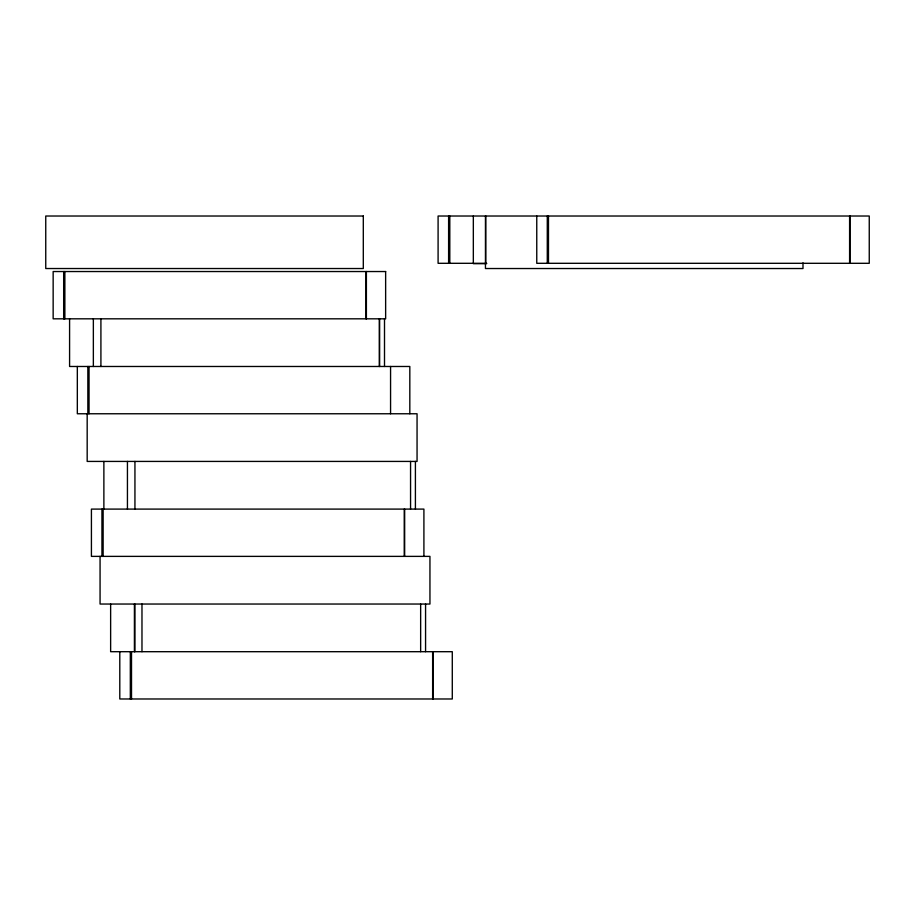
<?xml version="1.0" encoding="UTF-8"?>
<svg xmlns="http://www.w3.org/2000/svg" width="915" height="915" viewBox="0 0 915 915"><rect width="100%" height="100%" fill="white"/><g stroke="black" fill="none" stroke-linecap="round" stroke-linejoin="round"><path stroke-width="1.37" d="M486.608 263.303L438.091 263.303L438.091 216.02L869.25 216.02L869.25 263.303L536.762 263.303L536.762 216.02M486.631 263.68L473.329 263.68L473.329 216.02M850.001 216.02L850.001 263.303M849.6 216.02L849.6 263.303M802.993 262.857L802.993 268.53L485.453 268.53L485.453 216.02M548.474 216.02L548.474 263.303M547.284 216.02L547.284 263.303M485.751 216.02L485.751 263.303M449.803 216.02L449.803 263.303M448.613 216.02L448.613 263.303M433.035 651.697L433.035 698.98M432.635 651.697L432.635 698.98M425.567 604.037L425.567 651.697M423.908 556.377L423.908 509.095L91.42 509.095L91.42 556.377L429.947 556.377L429.947 604.037L100.067 604.037L100.067 556.377M420.648 604.037L420.648 651.697M415.41 461.423L415.41 509.095M410.56 461.423L410.56 509.095M409.817 413.763L409.817 366.48L69.586 366.48L69.586 318.82M404.659 509.095L404.659 556.377M404.258 509.095L404.258 556.377M390.568 366.48L390.568 413.763M384.506 318.82L384.506 366.48M379.588 318.82L379.588 366.48M379.359 318.82L379.359 366.48M366.389 271.538L366.389 318.82M366 271.538L366 318.82M141.974 604.037L141.974 651.697M134.94 461.423L134.94 509.095M134.882 604.037L134.882 651.697M134.413 604.037L134.413 651.697M131.508 651.697L131.508 698.98M130.319 651.697L130.319 698.98M127.437 461.423L127.437 509.095M119.796 651.697L119.796 698.98L452.285 698.98L452.285 651.697L110.635 651.697L110.635 604.037M103.875 461.423L103.875 509.095M103.132 509.095L103.132 556.377M101.942 509.095L101.942 556.377M100.913 318.82L100.913 366.48M93.353 318.82L93.353 366.48M89.041 366.48L89.041 413.763M87.851 366.48L87.851 413.763M87.177 413.763L87.177 461.423L417.057 461.423L417.057 413.763L77.329 413.763L77.329 366.48M64.862 271.538L64.862 318.82M64.256 271.538L64.256 318.82M63.673 271.538L63.673 318.82M363.301 216.02L45.75 216.02L45.75 268.53L363.301 268.53L363.301 216.02M385.638 271.538L53.15 271.538L53.15 318.82L385.638 318.82L385.638 271.538"/></g></svg>
